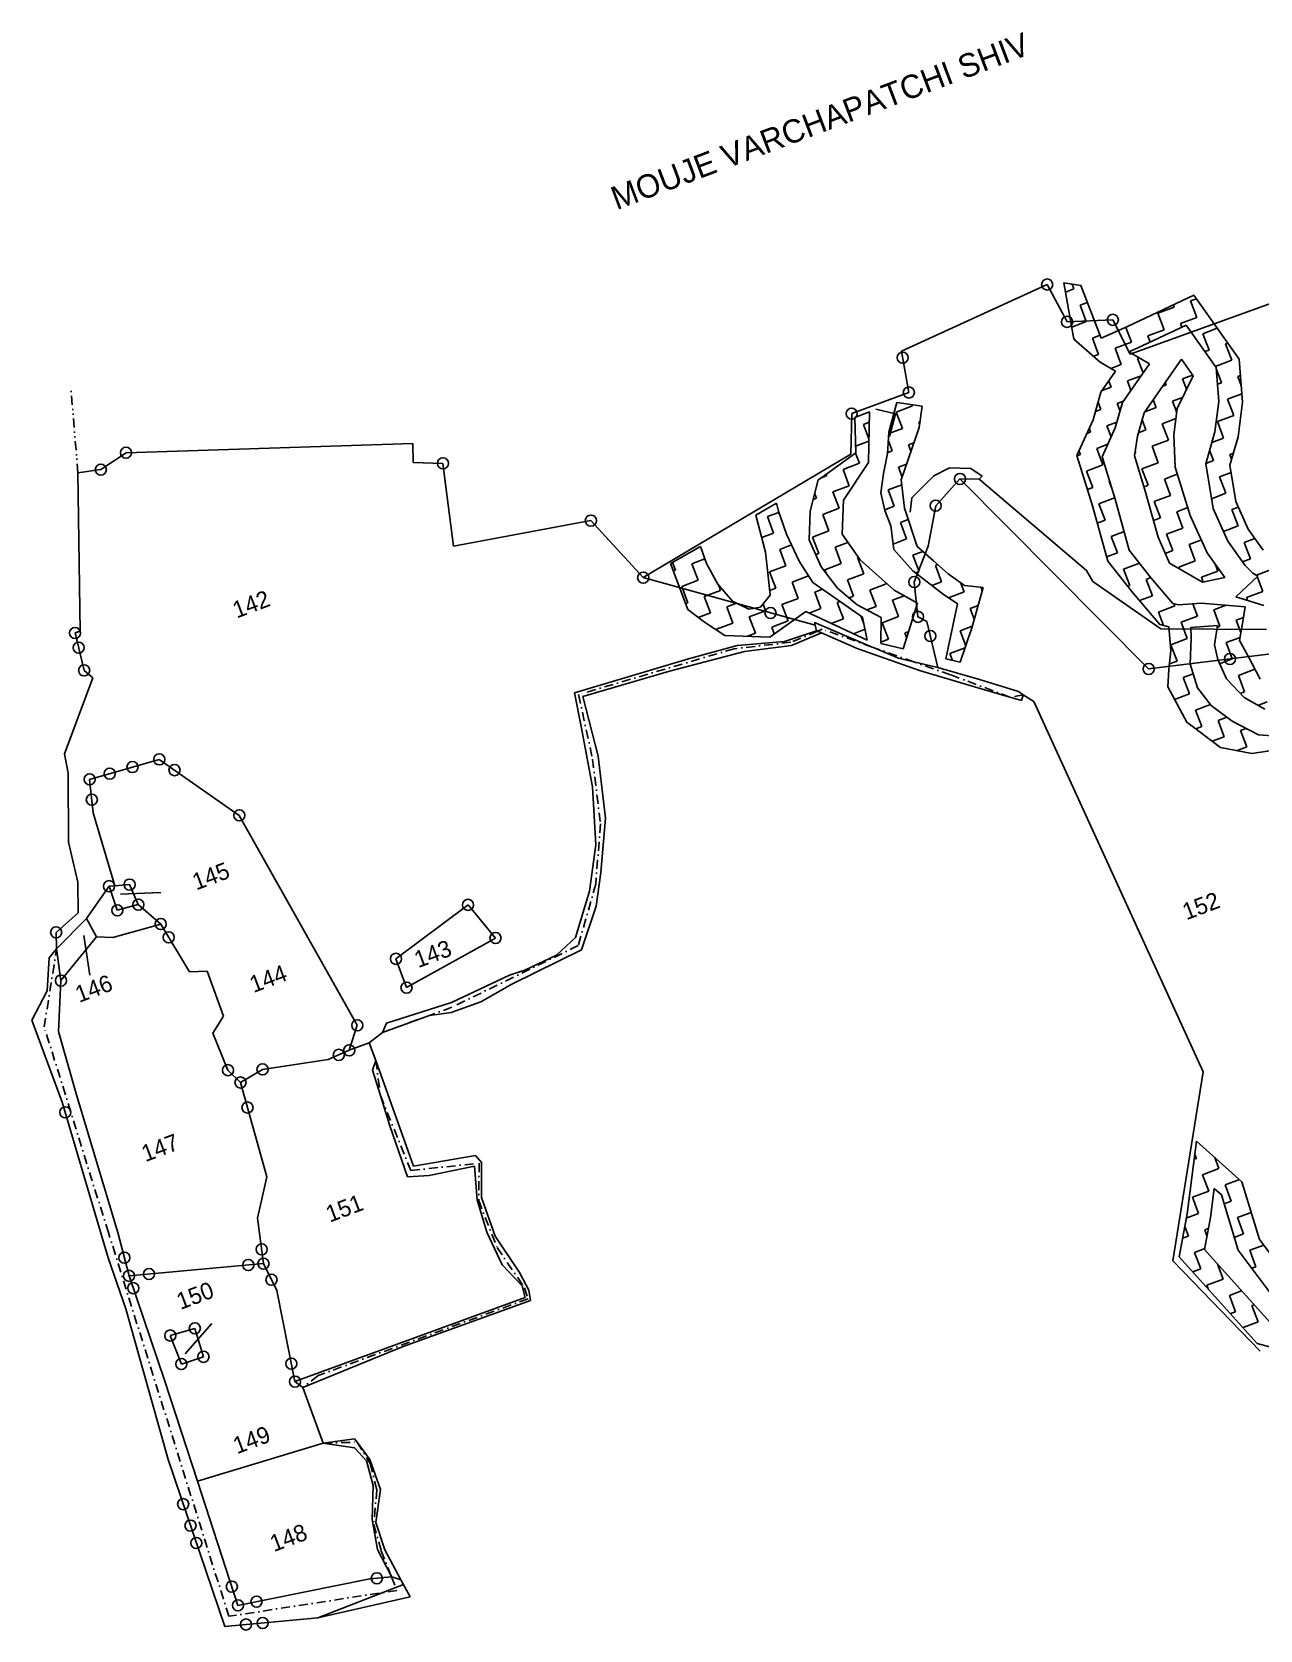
# Model space of a CAD drawing. Header units: metres. Extents: x 307096 to 311250, y 1932270 to 1936190.
# Drawn here: x 307304 to 307991, y 1935226 to 1936121 of the extents above; entities that cross this region are included whole.
import ezdxf

# ---------------------------------------------------------------- set-up
doc = ezdxf.new("R2010")
doc.units = ezdxf.units.M
doc.linetypes.add('DASHDOT', pattern=[1, 0.5, -0.25, 0, -0.25])
doc.linetypes.add('DIVIDE', pattern=[1.25, 0.5, -0.25, 0, -0.25, 0, -0.25])
for name, color, linetype in [('LINE_WATER', 4, 'Continuous'), ('OFF', 1, 'Continuous'), ('POLY_HATCH', 12, 'Continuous'), ('POLY_PARCEL', 6, 'Continuous'), ('POLY_WATER', 4, 'Continuous'), ('SYM_LOGO', 1, 'Continuous'), ('TEXT_MAPOUT', 7, 'Continuous'), ('TEXT_PARCEL', 7, 'Continuous'), ('V_BOUND_LINE', 7, 'Continuous'), ('V_BOUND_STREAM_LINE', 7, 'DASHDOT'), ('V_DIVIDE_LINE', 7, 'DIVIDE')]:
    doc.layers.add(name, color=color, linetype=linetype)
doc.styles.add('TEXT_MAP', font='')
doc.styles.get('TEXT_MAP').set_extended_font_data('Kruti Dev 050')
doc.dimstyles.get("Standard").update_dxf_attribs({"dimtxt": 0.18, "dimasz": 0.18, "dimexe": 0.18, "dimexo": 0.0625, "dimgap": 0.09, "dimtad": 0, "dimtih": 1, "dimtoh": 1, "dimdec": 4, "dimzin": 0, "dimdsep": 46, "dimtxsty": 'Standard', "dimcen": 0.09, "dimadec": 0, "dimazin": 0, "dimtfac": 1, "dimtdec": 4, "dimtofl": 0, "dimtmove": 0, "dimatfit": 3, "dimfxl": 1, "dimtolj": 1, "dimtzin": 0, "dimarcsym": 0})

msp = doc.modelspace()

# ---------------------------------------------------------------- linework, layer by layer
for centre in [(307872, 1935979.4), (307908.72, 1935959.64), (307883.15, 1935958.51), (307791.07, 1935938.44), (307794.55, 1935918.98), (307762.55, 1935907.12), (307356.29, 1935885.25), (307533.69, 1935879.28), (307342.17, 1935875.78), (307823.17, 1935870.58), (307809.58, 1935855.6), (307616.53, 1935847.25), (307645.83, 1935815.31), (307797.56, 1935812.86), (307717.11, 1935795.53), (307799.63, 1935793.37), (307327.73, 1935784.35), (307806.57, 1935782.6), (307329.73, 1935776.11), (307332.82, 1935763.36), (307928.8, 1935764.21), (307974.29, 1935769.78), (307359.88, 1935709.24), (307374.87, 1935713.53), (307335.91, 1935702.38), (307347.16, 1935705.6), (307383.43, 1935707.55), (307337.13, 1935691), (307419.68, 1935682.23), (307346.8, 1935642.56), (307358.27, 1935643.46), (307351.38, 1935629.07), (307363.14, 1935632.23), (307547.76, 1935632.11), (307375.73, 1935621.38), (307317.16, 1935616.7), (307380.21, 1935613.92), (307563.14, 1935613.55), (307507.36, 1935601.9), (307319.82, 1935589.72), (307513.32, 1935585.76), (307485.72, 1935564.69), (307475.4, 1935548.12), (307481.23, 1935550.69), (307413.33, 1935539.54), (307432.71, 1935540), (307420.36, 1935532.68), (307322.25, 1935515.96), (307424.28, 1935518.65), (307355.37, 1935434.58), (307432.18, 1935439.2), (307357.96, 1935424.43), (307369.15, 1935425.44), (307424.69, 1935430.47), (307433.24, 1935431.24), (307360.32, 1935417.52), (307437.71, 1935422.22), (307381.02, 1935391.01), (307394.82, 1935395.01), (307399.62, 1935379.1), (307387.25, 1935375.04), (307448.84, 1935375.28), (307450.85, 1935365.22), (307388.26, 1935296.59), (307392.35, 1935284.59), (307395.66, 1935274.87), (307496.7, 1935255.11), (307415.51, 1935250.45), (307418.94, 1935239.91), (307429.34, 1935242), (307423.41, 1935229.23), (307432.79, 1935230.07)]:
    msp.add_circle(centre, 3.11)
at = {"layer": 'LINE_WATER'}
for p, q in [((307808.51, 1935872.34), (307817.32, 1935876.84)), ((307817.32, 1935876.84), (307829.29, 1935876.34)), ((307829.29, 1935876.34), (307835.57, 1935872.05)), ((307796.17, 1935860.01), (307808.51, 1935872.34)), ((307835.57, 1935872.05), (307833.98, 1935870.51)), ((307795.34, 1935852.04), (307796.17, 1935860.01)), ((307463.75, 1935232.86), (307511.66, 1935251.53))]:
    msp.add_line(p, q, dxfattribs=at)
at = {"layer": 'OFF'}
msp.add_line((307466.6, 1935330.8), (307396.29, 1935309.51), dxfattribs=at)
at = {"layer": 'POLY_HATCH'}
for p, q in [((307886.94, 1935948.84), (307881.26, 1935980.37)), ((307881.26, 1935980.37), (307890.81, 1935978.94)), ((307890.81, 1935978.94), (307902.3, 1935949.43)), ((307916.99, 1935955.85), (307954.1, 1935973.39)), ((307954.1, 1935973.39), (307979.39, 1935937.67)), ((307902.3, 1935949.43), (307916.99, 1935955.85)), ((307922.46, 1935943.84), (307949.73, 1935956.73)), ((307949.73, 1935956.73), (307966.53, 1935932.99)), ((307901.67, 1935935.9), (307886.94, 1935948.84)), ((307910.26, 1935930.88), (307901.67, 1935935.9)), ((307917.76, 1935941.78), (307922.46, 1935943.84)), ((307929.25, 1935935.06), (307917.76, 1935941.78)), ((307947.1, 1935937.6), (307926.26, 1935907.66)), ((307953.68, 1935928.31), (307947.1, 1935937.6)), ((307979.39, 1935937.67), (307981.37, 1935913.62)), ((307902.09, 1935919.13), (307910.26, 1935930.88)), ((307914.17, 1935913.4), (307929.25, 1935935.06)), ((307944.78, 1935909.97), (307953.68, 1935928.31)), ((307966.53, 1935932.99), (307968.1, 1935913.92)), ((307897.67, 1935903.69), (307902.09, 1935919.13)), ((307787.85, 1935913.3), (307783.32, 1935896.7)), ((307801.92, 1935911.37), (307787.85, 1935913.3)), ((307800.24, 1935899.35), (307801.92, 1935911.37)), ((307910.09, 1935899.13), (307914.17, 1935913.4)), ((307942.88, 1935895.32), (307944.78, 1935909.97)), ((307968.1, 1935913.92), (307965.9, 1935896.88)), ((307981.37, 1935913.62), (307978.86, 1935894.17)), ((307772.48, 1935908.11), (307764.3, 1935904.89)), ((307764.3, 1935904.89), (307764.86, 1935885.09)), ((307771.95, 1935879.81), (307772.48, 1935908.11)), ((307888.65, 1935883.76), (307897.67, 1935903.69)), ((307926.26, 1935907.66), (307922.52, 1935894.57)), ((307783.32, 1935896.7), (307782.67, 1935884.79)), ((307790.23, 1935870.03), (307800.24, 1935899.35)), ((307902.73, 1935882.86), (307910.09, 1935899.13)), ((307922.52, 1935894.57), (307920.9, 1935883.51)), ((307943.59, 1935877.11), (307942.88, 1935895.32)), ((307965.9, 1935896.88), (307960.72, 1935879.07)), ((307978.86, 1935894.17), (307974.23, 1935878.26)), ((307764.86, 1935885.09), (307745.86, 1935871.37)), ((307782.67, 1935884.79), (307780.34, 1935873.65)), ((307897.32, 1935855.54), (307888.65, 1935883.76)), ((307909.99, 1935859.24), (307902.73, 1935882.86)), ((307920.9, 1935883.51), (307926.75, 1935864.47)), ((307757.98, 1935858.69), (307771.95, 1935879.81)), ((307780.34, 1935873.65), (307778.83, 1935862.82)), ((307952.11, 1935850.15), (307943.59, 1935877.11)), ((307960.72, 1935879.07), (307964.85, 1935854.01)), ((307974.23, 1935878.26), (307977.58, 1935857.87)), ((307743.7, 1935870.14), (307739.29, 1935852.57)), ((307745.86, 1935871.37), (307743.7, 1935870.14)), ((307792.07, 1935854.16), (307790.23, 1935870.03)), ((307926.75, 1935864.47), (307934.12, 1935837.88)), ((307720.52, 1935856.98), (307708.86, 1935850.36)), ((307721.6, 1935852.43), (307720.52, 1935856.98)), ((307757.2, 1935839.73), (307757.98, 1935858.69)), ((307778.83, 1935862.82), (307781.14, 1935852.96)), ((307905.87, 1935824.53), (307897.32, 1935855.54)), ((307917.88, 1935830.64), (307909.99, 1935859.24)), ((307977.58, 1935857.87), (307984.6, 1935842.41)), ((307708.86, 1935850.36), (307714.33, 1935829.63)), ((307725.97, 1935839.61), (307721.6, 1935852.43)), ((307739.29, 1935852.57), (307738.8, 1935836.52)), ((307781.14, 1935852.96), (307784.38, 1935844.39)), ((307799.14, 1935832.67), (307792.07, 1935854.16)), ((307961.61, 1935829.19), (307952.11, 1935850.15)), ((307964.85, 1935854.01), (307973.1, 1935835.8)), ((307733.05, 1935824.56), (307725.97, 1935839.61)), ((307767.29, 1935825.35), (307757.2, 1935839.73)), ((307784.38, 1935844.39), (307786.14, 1935831.06)), ((307934.12, 1935837.88), (307940.49, 1935823.42)), ((307984.6, 1935842.41), (307992.98, 1935830.62)), ((307677.9, 1935832.74), (307661.12, 1935823.18)), ((307681.28, 1935823.22), (307677.9, 1935832.74)), ((307714.33, 1935829.63), (307715.69, 1935816.14)), ((307738.8, 1935836.52), (307745.47, 1935821.31)), ((307786.14, 1935831.06), (307796.69, 1935819.17)), ((307808.35, 1935824.76), (307799.14, 1935832.67)), ((307930.29, 1935815.05), (307917.88, 1935830.64)), ((307971.48, 1935815.32), (307961.61, 1935829.19)), ((307973.1, 1935835.8), (307982.86, 1935822.08)), ((307661.12, 1935823.18), (307670.8, 1935797.5)), ((307687.53, 1935811.59), (307681.28, 1935823.22)), ((307740.84, 1935812.57), (307733.05, 1935824.56)), ((307745.47, 1935821.31), (307754.64, 1935809.38)), ((307786.33, 1935808.27), (307767.29, 1935825.35)), ((307816.6, 1935817.52), (307808.35, 1935824.76)), ((307920.09, 1935806.67), (307905.87, 1935824.53)), ((307940.49, 1935823.42), (307958.96, 1935812.72)), ((307982.86, 1935822.08), (307987.14, 1935817.79)), ((307695.78, 1935802.1), (307687.53, 1935811.59)), ((307715.69, 1935816.14), (307716.93, 1935805.42)), ((307768.67, 1935793.21), (307740.84, 1935812.57)), ((307796.69, 1935819.17), (307813.78, 1935806.03)), ((307825.65, 1935810.92), (307816.6, 1935817.52)), ((307836.13, 1935809.7), (307825.65, 1935810.92)), ((307942.29, 1935800.89), (307930.29, 1935815.05)), ((307958.96, 1935812.72), (307971.48, 1935815.32)), ((307989.86, 1935816.14), (307977.55, 1935804.52)), ((307987.14, 1935817.79), (307989.86, 1935816.14)), ((307704.93, 1935797.63), (307695.78, 1935802.1)), ((307716.93, 1935805.42), (307711.52, 1935798.71)), ((307754.64, 1935809.38), (307765.65, 1935800)), ((307799.33, 1935801.04), (307786.33, 1935808.27)), ((307813.78, 1935806.03), (307821.87, 1935800.68)), ((307829.93, 1935787.69), (307836.13, 1935809.7)), ((307935, 1935789.07), (307920.09, 1935806.67)), ((307977.55, 1935804.52), (307993.35, 1935799.75)), ((307670.8, 1935797.5), (307680.08, 1935790.3)), ((307711.52, 1935798.71), (307704.93, 1935797.63)), ((307716.7, 1935782.03), (307736.86, 1935796.34)), ((307736.86, 1935796.34), (307771.23, 1935780.31)), ((307765.65, 1935800), (307779.05, 1935792.93)), ((307771.23, 1935780.31), (307768.67, 1935793.21)), ((307779.05, 1935792.93), (307778.82, 1935778.5)), ((307791.3, 1935775.52), (307799.33, 1935801.04)), ((307821.87, 1935800.68), (307815.22, 1935769.82)), ((307945.61, 1935800.08), (307942.29, 1935800.89)), ((307958.29, 1935801.06), (307945.61, 1935800.08)), ((307982.9, 1935798.9), (307958.29, 1935801.06)), ((307981.28, 1935789.6), (307982.9, 1935798.9)), ((307680.08, 1935790.3), (307691.51, 1935782.88)), ((307823.23, 1935767.91), (307829.93, 1935787.69)), ((307940.12, 1935787.83), (307935, 1935789.07)), ((307941.26, 1935774.51), (307940.12, 1935787.83)), ((307952.36, 1935787.37), (307967.25, 1935788.52)), ((307952.6, 1935781.58), (307952.36, 1935787.37)), ((307967.25, 1935788.52), (307965.74, 1935777.68)), ((307979.73, 1935780.18), (307981.28, 1935789.6)), ((307691.51, 1935782.88), (307716.7, 1935782.03)), ((307778.82, 1935778.5), (307791.3, 1935775.52)), ((307952.06, 1935766.92), (307952.6, 1935781.58)), ((307965.74, 1935777.68), (307967.44, 1935769.46)), ((307984.5, 1935771.25), (307979.73, 1935780.18)), ((307815.22, 1935769.82), (307823.23, 1935767.91)), ((307940.16, 1935763.83), (307941.26, 1935774.51)), ((307956.17, 1935753.54), (307952.06, 1935766.92)), ((307967.44, 1935769.46), (307972.42, 1935758.74)), ((307991.22, 1935758.39), (307984.5, 1935771.25)), ((307939.61, 1935754.13), (307940.16, 1935763.83)), ((307972.42, 1935758.74), (307982.18, 1935748.24)), ((307950.19, 1935734.43), (307939.61, 1935754.13)), ((307963.87, 1935743.81), (307956.17, 1935753.54)), ((307982.18, 1935748.24), (307993.81, 1935741.62)), ((307975.6, 1935734.9), (307963.87, 1935743.81)), ((307969, 1935720.13), (307950.19, 1935734.43)), ((307990.36, 1935727.25), (307975.6, 1935734.9)), ((308014.6, 1935725.51), (307990.36, 1935727.25)), ((307986.55, 1935716.76), (307969, 1935720.13)), ((308000.34, 1935718.82), (307986.55, 1935716.76)), ((307955.67, 1935499.74), (307950.3, 1935459.14)), ((307981.04, 1935477.13), (307955.67, 1935499.74)), ((307965.48, 1935473.32), (307963.34, 1935457.09)), ((307969.5, 1935469.74), (307965.48, 1935473.32)), ((307990.88, 1935444.83), (307981.04, 1935477.13)), ((307978.94, 1935438.75), (307969.5, 1935469.74)), ((307950.3, 1935459.14), (307945.92, 1935435.12)), ((307963.34, 1935457.09), (307960.07, 1935439.13)), ((308007.52, 1935422.77), (307990.88, 1935444.83)), ((307945.92, 1935435.12), (307989.6, 1935386.6)), ((307960.07, 1935439.13), (307996.83, 1935398.29)), ((307998, 1935413.47), (307978.94, 1935438.75)), ((307989.6, 1935386.6), (308025.09, 1935376.76))]:
    msp.add_line(p, q, dxfattribs=at)
at = {"layer": 'POLY_HATCH', "color": 12, "lineweight": 0}
for p, q in [((307890.81, 1935978.94), (307881.26, 1935980.37)), ((307881.26, 1935980.37), (307886.94, 1935948.84)), ((307902.3, 1935949.43), (307890.81, 1935978.94)), ((307954.1, 1935973.39), (307916.99, 1935955.85)), ((307979.39, 1935937.67), (307954.1, 1935973.39)), ((307916.99, 1935955.85), (307902.3, 1935949.43)), ((307886.94, 1935948.84), (307901.67, 1935935.9)), ((307901.67, 1935935.9), (307910.26, 1935930.88)), ((307981.37, 1935913.62), (307979.39, 1935937.67)), ((307910.26, 1935930.88), (307902.09, 1935919.13)), ((307902.09, 1935919.13), (307897.67, 1935903.69)), ((307978.86, 1935894.17), (307981.37, 1935913.62)), ((307897.67, 1935903.69), (307888.65, 1935883.76)), ((307974.23, 1935878.26), (307978.86, 1935894.17)), ((307888.65, 1935883.76), (307897.32, 1935855.54)), ((307977.58, 1935857.87), (307974.23, 1935878.26)), ((307897.32, 1935855.54), (307905.87, 1935824.53)), ((307984.6, 1935842.41), (307977.58, 1935857.87)), ((307992.98, 1935830.62), (307984.6, 1935842.41)), ((307905.87, 1935824.53), (307920.09, 1935806.67)), ((307920.09, 1935806.67), (307935, 1935789.07)), ((307935, 1935789.07), (307940.12, 1935787.83)), ((307940.12, 1935787.83), (307941.26, 1935774.51)), ((307941.26, 1935774.51), (307940.16, 1935763.83)), ((307940.16, 1935763.83), (307939.61, 1935754.13)), ((307939.61, 1935754.13), (307950.19, 1935734.43)), ((307950.19, 1935734.43), (307969, 1935720.13)), ((307969, 1935720.13), (307986.55, 1935716.76)), ((307986.55, 1935716.76), (308000.34, 1935718.82))]:
    msp.add_line(p, q, dxfattribs=at)
at = {"layer": 'POLY_HATCH', "linetype": 'Continuous'}
for p, q in [((307882.2, 1935975.14), (307886.99, 1935976.94)), ((307886.99, 1935976.94), (307885.97, 1935979.66)), ((307890.45, 1935967.79), (307894.55, 1935969.33)), ((307893.9, 1935958.63), (307890.45, 1935967.79)), ((307933.99, 1935963.29), (307943.15, 1935966.74)), ((307937.44, 1935954.13), (307933.99, 1935963.29)), ((307943.15, 1935966.74), (307942.68, 1935967.99)), ((307952.3, 1935970.2), (307955.5, 1935971.4)), ((307955.76, 1935961.04), (307952.3, 1935970.2)), ((307885.73, 1935955.55), (307893.9, 1935958.63)), ((307919.13, 1935947.22), (307916.03, 1935955.43)), ((307928.28, 1935950.68), (307937.44, 1935954.13)), ((307946.6, 1935957.58), (307955.76, 1935961.04)), ((307947.35, 1935955.6), (307946.6, 1935957.58)), ((307959.21, 1935951.88), (307967.2, 1935954.89)), ((307887.22, 1935948.6), (307886.77, 1935949.79)), ((307897.36, 1935949.47), (307901.65, 1935951.09)), ((307900.81, 1935940.31), (307897.36, 1935949.47)), ((307909.97, 1935943.77), (307919.13, 1935947.22)), ((307929.59, 1935947.21), (307928.28, 1935950.68)), ((307962.67, 1935942.72), (307959.21, 1935951.88)), ((307971.83, 1935946.18), (307973.04, 1935946.64)), ((307975.28, 1935937.02), (307971.83, 1935946.18)), ((307897.9, 1935939.21), (307900.81, 1935940.31)), ((307913.42, 1935934.61), (307909.97, 1935943.77)), ((307922.58, 1935938.06), (307923.52, 1935938.42)), ((307925.66, 1935929.9), (307922.58, 1935938.06)), ((307960.28, 1935941.82), (307962.67, 1935942.72)), ((307966.12, 1935933.57), (307975.28, 1935937.02)), ((307907.62, 1935932.42), (307913.42, 1935934.61)), ((307916.88, 1935925.45), (307924.59, 1935928.36)), ((307947.81, 1935926.66), (307953.36, 1935928.75)), ((307969.58, 1935924.41), (307966.59, 1935932.33)), ((307978.74, 1935927.86), (307980.15, 1935928.4)), ((307980.61, 1935922.9), (307978.74, 1935927.86)), ((307902.78, 1935920.13), (307907.72, 1935922)), ((307907.72, 1935922), (307906.44, 1935925.39)), ((307918.88, 1935920.15), (307916.88, 1935925.45)), ((307936.52, 1935922.4), (307938.65, 1935923.2)), ((307938.65, 1935923.2), (307938.1, 1935924.66)), ((307950.02, 1935920.78), (307947.81, 1935926.66)), ((307967.31, 1935923.55), (307969.58, 1935924.41)), ((307973.03, 1935915.25), (307980.99, 1935918.25)), ((307787.46, 1935908.02), (307796.62, 1935911.47)), ((307796.62, 1935911.47), (307796.37, 1935912.13)), ((307898.97, 1935908.23), (307902.02, 1935909.38)), ((307902.02, 1935909.38), (307900.47, 1935913.48)), ((307911.17, 1935912.84), (307914.71, 1935914.17)), ((307912.79, 1935908.56), (307911.17, 1935912.84)), ((307926.64, 1935908.21), (307932.94, 1935910.59)), ((307932.94, 1935910.59), (307931.31, 1935914.92)), ((307942.1, 1935914.04), (307947.8, 1935916.19)), ((307944.49, 1935907.72), (307942.1, 1935914.04)), ((307976.49, 1935906.09), (307973.03, 1935915.25)), ((307769.14, 1935901.11), (307772.37, 1935902.32)), ((307772.19, 1935893.01), (307769.14, 1935901.11)), ((307790.91, 1935898.86), (307787.46, 1935908.02)), ((307800.07, 1935902.31), (307800.69, 1935902.55)), ((307800.5, 1935901.18), (307800.07, 1935902.31)), ((307905.47, 1935900.22), (307911, 1935902.31)), ((307907.8, 1935894.06), (307905.47, 1935900.22)), ((307927.24, 1935897.98), (307925.11, 1935903.63)), ((307936.4, 1935901.43), (307944.05, 1935904.31)), ((307939.85, 1935892.27), (307936.4, 1935901.43)), ((307967.33, 1935902.64), (307976.49, 1935906.09)), ((307970.78, 1935893.48), (307967.33, 1935902.64)), ((307764.75, 1935888.99), (307772.17, 1935891.79)), ((307785.21, 1935886.25), (307783.06, 1935891.94)), ((307783.28, 1935895.98), (307790.91, 1935898.86)), ((307894.17, 1935895.96), (307896.31, 1935896.77)), ((307896.31, 1935896.77), (307895.51, 1935898.91)), ((307923.03, 1935896.39), (307927.24, 1935897.98)), ((307930.7, 1935888.82), (307939.85, 1935892.27)), ((307964.19, 1935890.99), (307970.78, 1935893.48)), ((307766.89, 1935879.34), (307764.75, 1935885.01)), ((307782.7, 1935885.3), (307785.21, 1935886.25)), ((307794.37, 1935889.7), (307797.33, 1935890.82)), ((307795.72, 1935886.11), (307794.37, 1935889.7)), ((307888.74, 1935883.45), (307890.61, 1935884.16)), ((307890.61, 1935884.16), (307889.8, 1935886.3)), ((307899.77, 1935887.61), (307905.93, 1935889.94)), ((307903.22, 1935878.45), (307899.77, 1935887.61)), ((307921.15, 1935885.21), (307921.54, 1935885.36)), ((307921.54, 1935885.36), (307921.27, 1935886.07)), ((307934.15, 1935879.66), (307930.7, 1935888.82)), ((307943.31, 1935883.11), (307943.36, 1935883.13)), ((307943.36, 1935882.97), (307943.31, 1935883.11)), ((307965.08, 1935880.86), (307962.91, 1935886.6)), ((307974.24, 1935884.32), (307976.21, 1935885.06)), ((307975.23, 1935881.69), (307974.24, 1935884.32)), ((307748.58, 1935872.43), (307748.31, 1935873.13)), ((307757.73, 1935875.88), (307766.89, 1935879.34)), ((307761.19, 1935866.72), (307757.73, 1935875.88)), ((307788.66, 1935877.09), (307793.23, 1935878.81)), ((307790.75, 1935871.55), (307788.66, 1935877.09)), ((307894.06, 1935875), (307903.22, 1935878.45)), ((307897.52, 1935865.84), (307894.06, 1935875)), ((307924.99, 1935876.2), (307934.15, 1935879.66)), ((307928.45, 1935867.05), (307924.99, 1935876.2)), ((307937.6, 1935870.5), (307944.82, 1935873.22)), ((307960.77, 1935879.24), (307965.08, 1935880.86)), ((307968.53, 1935871.71), (307974.91, 1935874.11)), ((307745.97, 1935871.44), (307748.58, 1935872.43)), ((307752.03, 1935863.27), (307761.19, 1935866.72)), ((307782.96, 1935864.47), (307790.54, 1935867.34)), ((307786.41, 1935855.32), (307782.96, 1935864.47)), ((307894.51, 1935864.71), (307897.52, 1935865.84)), ((307906.68, 1935869.3), (307906.88, 1935869.37)), ((307907.89, 1935866.07), (307906.68, 1935869.3)), ((307926.22, 1935866.21), (307928.45, 1935867.05)), ((307941.06, 1935861.34), (307937.6, 1935870.5)), ((307971.99, 1935862.55), (307968.53, 1935871.71)), ((307740.92, 1935859.08), (307742.87, 1935859.81)), ((307742.87, 1935859.81), (307741.81, 1935862.62)), ((307755.48, 1935854.11), (307752.03, 1935863.27)), ((307781.06, 1935853.3), (307786.41, 1935855.32)), ((307900.97, 1935856.68), (307909.76, 1935860)), ((307904.43, 1935847.52), (307900.97, 1935856.68)), ((307931.9, 1935857.89), (307941.06, 1935861.34)), ((307935.36, 1935848.73), (307931.9, 1935857.89)), ((307963.94, 1935859.51), (307971.99, 1935862.55)), ((307715.4, 1935849.45), (307721.79, 1935851.86)), ((307718.85, 1935840.29), (307715.4, 1935849.45)), ((307746.33, 1935850.66), (307755.48, 1935854.11)), ((307749.78, 1935841.5), (307746.33, 1935850.66)), ((307789.87, 1935846.16), (307794.17, 1935847.78)), ((307899.99, 1935845.85), (307904.43, 1935847.52)), ((307931.51, 1935847.28), (307935.36, 1935848.73)), ((307944.51, 1935852.18), (307950.72, 1935854.53)), ((307947.97, 1935843.03), (307944.51, 1935852.18)), ((307975.44, 1935853.39), (307979.01, 1935854.73)), ((307978.9, 1935844.23), (307975.44, 1935853.39)), ((307712.18, 1935837.78), (307718.85, 1935840.29)), ((307740.62, 1935838.04), (307749.78, 1935841.5)), ((307744.08, 1935828.89), (307740.62, 1935838.04)), ((307793.32, 1935837), (307789.87, 1935846.16)), ((307907.88, 1935838.37), (307915, 1935841.05)), ((307911.34, 1935829.21), (307907.88, 1935838.37)), ((307938.81, 1935839.57), (307947.97, 1935843.03)), ((307942.26, 1935830.41), (307938.81, 1935839.57)), ((307970.69, 1935841.13), (307978.9, 1935844.23)), ((307982.35, 1935835.07), (307988.24, 1935837.29)), ((307722.31, 1935831.13), (307728.8, 1935833.59)), ((307725.76, 1935821.98), (307722.31, 1935831.13)), ((307742.43, 1935828.26), (307744.08, 1935828.89)), ((307753.24, 1935832.34), (307760.47, 1935835.07)), ((307756.69, 1935823.18), (307753.24, 1935832.34)), ((307785.73, 1935834.14), (307793.32, 1935837)), ((307796.78, 1935827.84), (307802.33, 1935829.94)), ((307905.22, 1935826.9), (307911.34, 1935829.21)), ((307938.1, 1935828.84), (307942.26, 1935830.41)), ((307951.42, 1935833.87), (307958.31, 1935836.47)), ((307954.88, 1935824.71), (307951.42, 1935833.87)), ((307985.81, 1935825.92), (307982.35, 1935835.07)), ((307663.9, 1935819.57), (307662.29, 1935823.85)), ((307662.66, 1935819.1), (307663.9, 1935819.57)), ((307673.06, 1935823.02), (307680.37, 1935825.78)), ((307676.52, 1935813.86), (307673.06, 1935823.02)), ((307716.6, 1935818.52), (307725.76, 1935821.98)), ((307747.53, 1935819.73), (307756.69, 1935823.18)), ((307748.34, 1935817.58), (307747.53, 1935819.73)), ((307765.85, 1935826.64), (307766.27, 1935826.8)), ((307769.3, 1935817.48), (307765.85, 1935826.64)), ((307800.23, 1935818.68), (307796.78, 1935827.84)), ((307809.39, 1935822.14), (307810.75, 1935822.65)), ((307812.84, 1935812.98), (307809.39, 1935822.14)), ((307914.79, 1935820.05), (307923.64, 1935823.39)), ((307918.24, 1935810.89), (307914.79, 1935820.05)), ((307945.72, 1935821.26), (307954.88, 1935824.71)), ((307946.14, 1935820.15), (307945.72, 1935821.26)), ((307967.49, 1935819.01), (307965.95, 1935823.1)), ((307981.34, 1935824.23), (307985.81, 1935825.92)), ((307989.26, 1935816.76), (307998.42, 1935820.21)), ((307667.36, 1935810.41), (307676.52, 1935813.86)), ((307689.13, 1935808.16), (307688.07, 1935810.97)), ((307720.06, 1935809.36), (307716.6, 1935818.52)), ((307729.22, 1935812.82), (307738.37, 1935816.27)), ((307732.67, 1935803.66), (307729.22, 1935812.82)), ((307738.37, 1935816.27), (307738.29, 1935816.48)), ((307760.14, 1935814.02), (307769.3, 1935817.48)), ((307763.6, 1935804.87), (307760.14, 1935814.02)), ((307772.76, 1935808.32), (307781.92, 1935811.77)), ((307781.92, 1935811.77), (307781.65, 1935812.47)), ((307798.28, 1935817.95), (307800.23, 1935818.68)), ((307807.41, 1935810.93), (307812.84, 1935812.98)), ((307825.46, 1935807.28), (307823.49, 1935812.5)), ((307917.08, 1935810.45), (307918.24, 1935810.89)), ((307927.4, 1935814.35), (307930.05, 1935815.35)), ((307930.86, 1935805.19), (307927.4, 1935814.35)), ((307958.33, 1935815.55), (307967.49, 1935819.01)), ((307959.37, 1935812.81), (307958.33, 1935815.55)), ((307989.39, 1935816.42), (307989.26, 1935816.76)), ((307992.72, 1935807.6), (307989.59, 1935815.88)), ((307670.81, 1935801.25), (307667.36, 1935810.41)), ((307679.97, 1935804.7), (307689.13, 1935808.16)), ((307683.42, 1935795.55), (307679.97, 1935804.7)), ((307716.62, 1935808.07), (307720.06, 1935809.36)), ((307723.51, 1935800.21), (307732.67, 1935803.66)), ((307741.83, 1935807.11), (307746.27, 1935808.79)), ((307745.28, 1935797.96), (307741.83, 1935807.11)), ((307754.44, 1935801.41), (307756.03, 1935802.01)), ((307761.06, 1935803.91), (307763.6, 1935804.87)), ((307776.21, 1935799.16), (307772.76, 1935808.32)), ((307785.37, 1935802.62), (307792, 1935805.12)), ((307788.82, 1935793.46), (307785.37, 1935802.62)), ((307816.82, 1935804.02), (307825.46, 1935807.28)), ((307835.65, 1935807.99), (307834.95, 1935809.84)), ((307923.65, 1935802.47), (307930.86, 1935805.19)), ((307983.56, 1935804.14), (307992.72, 1935807.6)), ((307984.17, 1935802.53), (307983.56, 1935804.14)), ((307669.57, 1935800.78), (307670.81, 1935801.25)), ((307676.63, 1935792.98), (307683.42, 1935795.55)), ((307692.58, 1935799), (307697.97, 1935801.03)), ((307696.04, 1935789.84), (307692.58, 1935799)), ((307705.2, 1935793.3), (307714.35, 1935796.75)), ((307708.65, 1935784.14), (307705.2, 1935793.3)), ((307714.35, 1935796.75), (307712.95, 1935800.48)), ((307726.97, 1935791.05), (307723.51, 1935800.21)), ((307738.71, 1935795.48), (307745.28, 1935797.96)), ((307757.9, 1935792.25), (307754.44, 1935801.41)), ((307769.43, 1935789.42), (307767.75, 1935793.86)), ((307770.98, 1935797.19), (307776.21, 1935799.16)), ((307779.67, 1935790), (307788.82, 1935793.46)), ((307797.98, 1935796.91), (307798.03, 1935796.93)), ((307798.01, 1935796.85), (307797.98, 1935796.91)), ((307828.91, 1935798.12), (307833.34, 1935799.79)), ((307831.17, 1935792.12), (307828.91, 1935798.12)), ((307934.31, 1935796.03), (307943.47, 1935799.48)), ((307937.13, 1935788.56), (307934.31, 1935796.03)), ((307943.47, 1935799.48), (307943.01, 1935800.71)), ((307946.92, 1935790.33), (307956.08, 1935793.78)), ((307956.08, 1935793.78), (307953.48, 1935800.69)), ((307965.24, 1935797.24), (307972.16, 1935799.84)), ((307968.7, 1935788.08), (307965.24, 1935797.24)), ((307977.85, 1935791.53), (307981.88, 1935793.05)), ((307686.88, 1935786.39), (307696.04, 1935789.84)), ((307687.13, 1935785.73), (307686.88, 1935786.39)), ((307704.18, 1935782.45), (307708.65, 1935784.14)), ((307717.81, 1935787.59), (307726.97, 1935791.05)), ((307719.23, 1935783.82), (307717.81, 1935787.59)), ((307751.11, 1935789.69), (307757.9, 1935792.25)), ((307763.51, 1935783.91), (307770.03, 1935786.37)), ((307783.12, 1935780.85), (307779.67, 1935790)), ((307792.28, 1935784.3), (307794.3, 1935785.06)), ((307793.25, 1935781.72), (307792.28, 1935784.3)), ((307823.21, 1935785.5), (307830.04, 1935788.08)), ((307826.36, 1935777.15), (307823.21, 1935785.5)), ((307950.38, 1935781.17), (307946.92, 1935790.33)), ((307967.11, 1935787.48), (307968.7, 1935788.08)), ((307980.46, 1935784.62), (307977.85, 1935791.53)), ((307778.83, 1935779.23), (307783.12, 1935780.85)), ((307817.5, 1935772.89), (307826, 1935776.1)), ((307941.22, 1935777.71), (307950.38, 1935781.17)), ((307944.67, 1935768.56), (307941.22, 1935777.71)), ((307972.15, 1935778.92), (307980.01, 1935781.88)), ((307975.6, 1935769.76), (307972.15, 1935778.92)), ((307819, 1935768.92), (307817.5, 1935772.89)), ((307940.48, 1935766.97), (307944.67, 1935768.56)), ((307968.54, 1935767.09), (307975.6, 1935769.76)), ((307948.13, 1935759.4), (307953.72, 1935761.51)), ((307951.58, 1935750.24), (307948.13, 1935759.4)), ((307979.06, 1935760.6), (307988.22, 1935764.06)), ((307982.51, 1935751.44), (307979.06, 1935760.6)), ((307988.22, 1935764.06), (307988.1, 1935764.37)), ((307943.36, 1935747.14), (307951.58, 1935750.24)), ((307980.06, 1935750.52), (307982.51, 1935751.44)), ((307955.04, 1935741.08), (307963.5, 1935744.27)), ((307958.49, 1935731.92), (307955.04, 1935741.08)), ((307989.98, 1935743.8), (307995.13, 1935745.74)), ((307955.15, 1935730.66), (307958.49, 1935731.92)), ((307967.65, 1935735.38), (307972.54, 1935737.22)), ((307971.11, 1935726.22), (307967.65, 1935735.38)), ((307980.26, 1935729.67), (307983.4, 1935730.86)), ((307964.34, 1935723.67), (307971.11, 1935726.22)), ((307983.72, 1935720.52), (307980.26, 1935729.67)), ((307978.07, 1935718.39), (307983.72, 1935720.52)), ((307954.35, 1935489.75), (307955.52, 1935490.19)), ((307955.52, 1935490.19), (307954.7, 1935492.39)), ((307968.14, 1935484.49), (307965.78, 1935490.73)), ((307958.98, 1935481.04), (307968.14, 1935484.49)), ((307962.43, 1935471.88), (307958.98, 1935481.04)), ((307953.27, 1935468.42), (307962.43, 1935471.88)), ((307971.59, 1935475.33), (307979.65, 1935478.37)), ((307975.04, 1935466.17), (307971.59, 1935475.33)), ((307956.73, 1935459.26), (307953.27, 1935468.42)), ((307971.05, 1935464.66), (307975.04, 1935466.17)), ((307949.85, 1935456.67), (307956.73, 1935459.26)), ((307978.5, 1935457.02), (307986.28, 1935459.95)), ((307981.95, 1935447.86), (307978.5, 1935457.02)), ((307947.8, 1935445.44), (307951.02, 1935446.65)), ((307951.02, 1935446.65), (307949, 1935452.02)), ((307960.18, 1935450.11), (307962.2, 1935450.87)), ((307961.45, 1935446.74), (307960.18, 1935450.11)), ((307976.76, 1935445.9), (307981.95, 1935447.86)), ((307954.48, 1935437.49), (307960.16, 1935439.64)), ((307957.93, 1935428.34), (307954.48, 1935437.49)), ((307985.41, 1935438.7), (307993.27, 1935441.66)), ((307988.86, 1935429.54), (307985.41, 1935438.7)), ((307953.53, 1935426.67), (307957.93, 1935428.34)), ((307970.55, 1935422.63), (307967.39, 1935431)), ((307986.54, 1935428.67), (307988.86, 1935429.54)), ((307961.39, 1935419.18), (307970.55, 1935422.63)), ((307962.19, 1935417.05), (307961.39, 1935419.18)), ((307974, 1935413.47), (307980.84, 1935416.05)), ((307977.46, 1935404.32), (307974, 1935413.47)), ((307986.61, 1935407.77), (307987.87, 1935408.25)), ((307974.62, 1935403.25), (307977.46, 1935404.32)), ((307990.07, 1935398.61), (307986.61, 1935407.77)), ((307981.65, 1935395.44), (307990.07, 1935398.61))]:
    msp.add_line(p, q, dxfattribs=at)
at = {"layer": 'POLY_PARCEL'}
for p, q in [((307809.58, 1935855.6), (307823.17, 1935870.58)), ((307805.32, 1935833.02), (307809.58, 1935855.6)), ((307797.56, 1935812.86), (307805.32, 1935833.02)), ((307645.83, 1935815.31), (307742.02, 1935788.61)), ((307799.63, 1935793.37), (307797.56, 1935812.86)), ((307804.59, 1935790.79), (307799.63, 1935793.37)), ((307810.8, 1935765.05), (307804.59, 1935790.79)), ((307335.91, 1935702.38), (307374.87, 1935713.53)), ((307374.87, 1935713.53), (307419.68, 1935682.23)), ((307337.92, 1935683.6), (307335.91, 1935702.38)), ((307349.98, 1935642.81), (307337.92, 1935683.6)), ((307419.68, 1935682.23), (307485.72, 1935564.69)), ((307346.8, 1935642.56), (307334.2, 1935624.49)), ((307349.98, 1935642.81), (307346.8, 1935642.56)), ((307346.8, 1935642.56), (307351.38, 1935629.07)), ((307358.27, 1935643.46), (307349.98, 1935642.81)), ((307363.14, 1935632.23), (307358.27, 1935643.46)), ((307351.38, 1935629.07), (307363.14, 1935632.23)), ((307375.73, 1935621.38), (307363.14, 1935632.23)), ((307507.36, 1935601.9), (307547.76, 1935632.11)), ((307547.76, 1935632.11), (307563.14, 1935613.55)), ((307334.2, 1935624.49), (307317.39, 1935607.4)), ((307339.7, 1935614.26), (307334.2, 1935624.49)), ((307319.82, 1935589.72), (307339.7, 1935614.26)), ((307339.7, 1935614.26), (307348.89, 1935613.79)), ((307348.89, 1935613.79), (307375.73, 1935621.38)), ((307391.81, 1935594.59), (307375.73, 1935621.38)), ((307563.14, 1935613.55), (307513.32, 1935585.76)), ((307513.32, 1935585.76), (307507.36, 1935601.9)), ((307401.72, 1935594.9), (307391.81, 1935594.59)), ((307410.81, 1935569.79), (307401.72, 1935594.9)), ((307404.86, 1935560.32), (307410.81, 1935569.79)), ((307413.33, 1935539.54), (307404.86, 1935560.32)), ((307485.72, 1935564.69), (307481.23, 1935550.69)), ((307481.23, 1935550.69), (307492.39, 1935554.95)), ((307469.48, 1935545.5), (307432.71, 1935540)), ((307481.23, 1935550.69), (307469.48, 1935545.5)), ((307420.36, 1935532.68), (307413.33, 1935539.54)), ((307432.71, 1935540), (307420.36, 1935532.68)), ((307435.12, 1935479.77), (307420.36, 1935532.68)), ((307429.85, 1935456.72), (307435.12, 1935479.77)), ((307433.24, 1935431.24), (307429.85, 1935456.72)), ((307433.24, 1935431.24), (307357.96, 1935424.43)), ((307440.66, 1935416.28), (307433.24, 1935431.24)), ((307450.85, 1935365.22), (307440.66, 1935416.28)), ((307394.82, 1935395.01), (307381.02, 1935391.01)), ((307381.02, 1935391.01), (307387.25, 1935375.04)), ((307399.62, 1935379.1), (307394.82, 1935395.01)), ((307387.25, 1935375.04), (307399.62, 1935379.1))]:
    msp.add_line(p, q, dxfattribs=at)
at = {"layer": 'POLY_WATER'}
for p, q in [((307928.8, 1935764.21), (307823.17, 1935870.58)), ((307823.17, 1935870.58), (307833.98, 1935870.51)), ((307833.98, 1935870.51), (307893.95, 1935819.33)), ((307893.95, 1935819.33), (307897.61, 1935813.17)), ((307897.61, 1935813.17), (307935.58, 1935786.58)), ((307725, 1935779.53), (307742.76, 1935785.61)), ((307745.58, 1935784.38), (307728.8, 1935777.27)), ((307742.02, 1935788.61), (307741.63, 1935790.23)), ((307741.63, 1935790.23), (307773.98, 1935776.47)), ((307742.76, 1935785.61), (307742.02, 1935788.61)), ((307743.49, 1935785.29), (307742.76, 1935785.61)), ((307745.58, 1935784.38), (307743.49, 1935785.29)), ((307765.58, 1935775.66), (307745.58, 1935784.38)), ((307935.58, 1935786.58), (307994.82, 1935786.21)), ((307671.1, 1935769.77), (307698.42, 1935777.25)), ((307698.42, 1935777.25), (307725, 1935779.53)), ((307728.8, 1935777.27), (307702.48, 1935773.98)), ((307800.59, 1935763.41), (307765.58, 1935775.66)), ((307773.98, 1935776.47), (307775.19, 1935775.96)), ((307775.19, 1935775.96), (307788.82, 1935770.16)), ((308038.92, 1935777.69), (307928.8, 1935764.21)), ((307607.35, 1935750.89), (307671.1, 1935769.77)), ((307702.48, 1935773.98), (307660.5, 1935762.95)), ((307788.82, 1935770.16), (307797.38, 1935768.17)), ((307797.38, 1935768.17), (307810.8, 1935765.05)), ((307660.5, 1935762.95), (307612.09, 1935748.74)), ((307836.27, 1935752.65), (307800.59, 1935763.41)), ((307810.8, 1935765.05), (307834.16, 1935758.25)), ((307834.16, 1935758.25), (307855.99, 1935751.6)), ((307611.14, 1935732.03), (307607.35, 1935750.89)), ((307612.09, 1935748.74), (307620.6, 1935715.43)), ((307851.17, 1935748.41), (307836.27, 1935752.65)), ((307857.64, 1935746.57), (307851.17, 1935748.41)), ((307855.99, 1935751.6), (307858.54, 1935749.74)), ((307858.54, 1935749.74), (307857.64, 1935746.57)), ((307617.4, 1935698.13), (307611.14, 1935732.03)), ((307620.6, 1935715.43), (307624.71, 1935680.72)), ((307619.39, 1935665.8), (307617.4, 1935698.13)), ((307624.71, 1935680.72), (307622.03, 1935650.32)), ((307615.81, 1935639.74), (307619.39, 1935665.8)), ((307622.03, 1935650.32), (307619.48, 1935631.29)), ((307607.99, 1935613.8), (307615.81, 1935639.74)), ((307619.48, 1935631.29), (307611.32, 1935606.94)), ((307597.3, 1935603.99), (307607.99, 1935613.8)), ((307317.39, 1935607.4), (307313.24, 1935602.46)), ((307319.82, 1935589.72), (307317.39, 1935607.4)), ((307611.32, 1935606.94), (307572.21, 1935587.64)), ((307313.24, 1935602.46), (307312.21, 1935583.91)), ((307570.99, 1935592.84), (307579.84, 1935595.8)), ((307579.84, 1935595.8), (307597.3, 1935603.99)), ((307318.4, 1935561.23), (307319.82, 1935589.72)), ((307538.51, 1935577.51), (307570.99, 1935592.84)), ((307572.21, 1935587.64), (307554.89, 1935577.79)), ((307312.21, 1935583.91), (307303.61, 1935567.57)), ((307526.26, 1935570.18), (307499.82, 1935560.7)), ((307502.02, 1935565.96), (307538.51, 1935577.51)), ((307538.29, 1935571.89), (307526.26, 1935570.18)), ((307554.89, 1935577.79), (307538.29, 1935571.89)), ((307303.61, 1935567.57), (307320.56, 1935521.7)), ((307328.59, 1935525.78), (307318.4, 1935561.23)), ((307499.82, 1935560.7), (307502.02, 1935565.96)), ((307494.26, 1935539.49), (307496.13, 1935544.89)), ((307496.13, 1935544.89), (307517.22, 1935485.81)), ((307498.74, 1935525.31), (307494.26, 1935539.49)), ((307351.78, 1935448.64), (307328.59, 1935525.78)), ((307504.06, 1935508.46), (307498.74, 1935525.31)), ((307320.56, 1935521.7), (307346.24, 1935434.52)), ((307513.77, 1935479.81), (307504.06, 1935508.46)), ((307517.22, 1935485.81), (307551.91, 1935491.79)), ((307551.91, 1935491.79), (307555.26, 1935487.95)), ((307526.02, 1935480.53), (307513.77, 1935479.81)), ((307551.37, 1935485.79), (307526.02, 1935480.53)), ((307552.93, 1935467.06), (307551.37, 1935485.79)), ((307555.26, 1935487.95), (307555.37, 1935468.28)), ((307558.32, 1935448.78), (307552.93, 1935467.06)), ((307555.37, 1935468.28), (307562.85, 1935446.59)), ((307357.96, 1935424.43), (307351.78, 1935448.64)), ((307566.91, 1935430.51), (307558.32, 1935448.78)), ((307562.85, 1935446.59), (307576.62, 1935426.27)), ((307346.24, 1935434.52), (307356.09, 1935405.91)), ((307578.04, 1935418.8), (307566.91, 1935430.51)), ((307576.62, 1935426.27), (307581.87, 1935416.34)), ((307378.07, 1935365.48), (307357.96, 1935424.43)), ((307579.77, 1935412.35), (307578.04, 1935418.8)), ((307450.85, 1935365.22), (307579.77, 1935412.35)), ((307582.75, 1935410.57), (307511.52, 1935384.91)), ((307581.87, 1935416.34), (307582.75, 1935410.57)), ((307356.09, 1935405.91), (307379.78, 1935321.52)), ((307511.52, 1935384.91), (307455.19, 1935361.9)), ((307396.29, 1935309.51), (307378.07, 1935365.48)), ((307455.19, 1935361.9), (307450.85, 1935365.22)), ((307484.27, 1935333.1), (307466.6, 1935330.8)), ((307466.6, 1935330.8), (307484.25, 1935328.13)), ((307484.25, 1935328.13), (307490.9, 1935320.85)), ((307485.59, 1935331.3), (307484.27, 1935333.1)), ((307492.76, 1935321.55), (307485.59, 1935331.3)), ((307379.78, 1935321.52), (307411.57, 1935228.16)), ((307490.9, 1935320.85), (307494.58, 1935307.02)), ((307498.72, 1935304.8), (307492.76, 1935321.55)), ((307418.94, 1935239.91), (307396.29, 1935309.51)), ((307494.58, 1935307.02), (307494.06, 1935288.06)), ((307496.15, 1935286.26), (307498.72, 1935304.8)), ((307494.06, 1935288.06), (307497.02, 1935271.13)), ((307501.08, 1935271.01), (307496.15, 1935286.26)), ((307497.02, 1935271.13), (307504.55, 1935256.75)), ((307510.19, 1935254.24), (307501.08, 1935271.01)), ((307504.91, 1935255.85), (307492.69, 1935254.75)), ((307504.55, 1935256.75), (307505.02, 1935255.86)), ((307505.02, 1935255.86), (307504.91, 1935255.85)), ((307505.02, 1935255.86), (307510.19, 1935254.24)), ((307492.69, 1935254.75), (307418.94, 1935239.91)), ((307515.38, 1935244.67), (307510.19, 1935254.24)), ((307463.75, 1935232.86), (307515.38, 1935244.67)), ((307411.57, 1935228.16), (307463.75, 1935232.86))]:
    msp.add_line(p, q, dxfattribs=at)
at = {"layer": 'SYM_LOGO'}
for p, q in [((307776.13, 1935909.54), (307787.09, 1935907.05)), ((307787.09, 1935907.05), (307783.67, 1935894.38))]:
    msp.add_line(p, q, dxfattribs=at)
at = {"layer": 'V_BOUND_LINE'}
for p, q in [((307872, 1935979.4), (307790.42, 1935942.08)), ((307883.15, 1935958.51), (307872, 1935979.4)), ((308023.73, 1935978.37), (307918.39, 1935940.37)), ((307908.72, 1935959.64), (307883.15, 1935958.51)), ((307918.39, 1935940.37), (307908.72, 1935959.64)), ((307790.42, 1935942.08), (307794.55, 1935918.98)), ((307794.55, 1935918.98), (307762.55, 1935907.12)), ((307762.55, 1935907.12), (307762.13, 1935884.49)), ((307356.29, 1935885.25), (307342.17, 1935875.78)), ((307516.84, 1935890.38), (307356.29, 1935885.25)), ((307517.12, 1935879.79), (307516.84, 1935890.38)), ((307762.13, 1935884.49), (307645.83, 1935815.31)), ((307342.17, 1935875.78), (307329.34, 1935874.07)), ((307329.34, 1935874.07), (307330.67, 1935785.25)), ((307533.69, 1935879.28), (307517.12, 1935879.79)), ((307539.63, 1935832.86), (307533.69, 1935879.28)), ((307616.53, 1935847.25), (307539.63, 1935832.86)), ((307645.83, 1935815.31), (307616.53, 1935847.25)), ((307330.67, 1935785.25), (307327.73, 1935784.35)), ((307327.73, 1935784.35), (307332.82, 1935763.36)), ((307337.63, 1935759.28), (307321.82, 1935716.66)), ((307332.82, 1935763.36), (307337.63, 1935759.28)), ((307858.54, 1935749.74), (307864.53, 1935745.98)), ((307864.53, 1935745.98), (307959.39, 1935538.67)), ((307321.82, 1935716.66), (307323.92, 1935705.88)), ((307323.92, 1935705.88), (307324.13, 1935667.12)), ((307324.13, 1935667.12), (307329.26, 1935644.83)), ((307329.26, 1935644.83), (307329.41, 1935627.65)), ((307329.41, 1935627.65), (307317.16, 1935616.7)), ((307317.16, 1935616.7), (307317.39, 1935607.4)), ((307492.39, 1935554.95), (307499.82, 1935560.7)), ((307496.13, 1935544.89), (307492.39, 1935554.95)), ((307959.39, 1935538.67), (307942.31, 1935432.74)), ((307942.31, 1935432.74), (307991.17, 1935382.18)), ((307466.6, 1935330.8), (307455.19, 1935361.9))]:
    msp.add_line(p, q, dxfattribs=at)
at = {"layer": 'V_BOUND_STREAM_LINE', "ltscale": 10}
for p, q in [((307743.49, 1935785.29), (307728.49, 1935779.09)), ((307746.09, 1935786.37), (307743.49, 1935785.29)), ((307773.98, 1935776.47), (307746.09, 1935786.37)), ((307696.78, 1935775.54), (307609.67, 1935749.81)), ((307728.49, 1935779.09), (307696.78, 1935775.54)), ((307797.38, 1935768.17), (307773.98, 1935776.47)), ((307817.92, 1935760.88), (307797.38, 1935768.17)), ((307851.17, 1935748.41), (307817.92, 1935760.88)), ((307609.67, 1935749.81), (307617.43, 1935713.75)), ((307858.54, 1935749.74), (307851.17, 1935748.41)), ((307617.43, 1935713.75), (307621.91, 1935677.49)), ((307621.91, 1935677.49), (307619.23, 1935643.72)), ((307619.23, 1935643.72), (307609.5, 1935609.36)), ((307310.47, 1935563.79), (307317.39, 1935607.4)), ((307609.5, 1935609.36), (307538.7, 1935574.75)), ((307538.7, 1935574.75), (307499.82, 1935560.7)), ((307346.4, 1935448.61), (307310.47, 1935563.79)), ((307496.13, 1935544.89), (307498.74, 1935525.31)), ((307498.74, 1935525.31), (307515.76, 1935483.34)), ((307515.76, 1935483.34), (307553.98, 1935487.52)), ((307553.98, 1935487.52), (307553.71, 1935466.57)), ((307553.71, 1935466.57), (307564.02, 1935440.28)), ((307413.82, 1935233.8), (307346.4, 1935448.61)), ((307564.02, 1935440.28), (307579.4, 1935417.72)), ((307579.4, 1935417.72), (307581.33, 1935411.58)), ((307581.33, 1935411.58), (307463.8, 1935368.55)), ((307463.8, 1935368.55), (307455.19, 1935361.9)), ((307466.6, 1935330.8), (307485.59, 1935331.3)), ((307485.59, 1935331.3), (307493.01, 1935319.36)), ((307493.01, 1935319.36), (307496.66, 1935304.54)), ((307496.66, 1935304.54), (307495.03, 1935285.15)), ((307495.03, 1935285.15), (307499.13, 1935270.51)), ((307499.13, 1935270.51), (307504.55, 1935256.75)), ((307504.55, 1935256.75), (307504.91, 1935255.85)), ((307504.91, 1935255.85), (307507.89, 1935248.3)), ((307507.89, 1935248.3), (307413.82, 1935233.8))]:
    msp.add_line(p, q, dxfattribs=at)
at = {"layer": 'V_DIVIDE_LINE', "ltscale": 10}
msp.add_line((307329.34, 1935874.07), (307325.35, 1935922.14), dxfattribs=at)

# ---------------------------------------------------------------- texts
at = {"layer": 'TEXT_MAPOUT'}
msp.add_text('MOUJE VARCHAPATCHI SHIV', height=13.0508, rotation=20.66671, dxfattribs=at).set_placement((307630.94, 1936021.01))
at = {"layer": 'TEXT_PARCEL', "style": 'TEXT_MAP'}
for s, p in [('142', (307418.18, 1935792.36)), ('145', (307395.58, 1935640.15)), ('152', (307949.92, 1935623.46)), ('143', (307519.85, 1935596.64)), ('144', (307427.68, 1935582.73)), ('146', (307330.04, 1935577.19)), ('147', (307367.14, 1935488.05)), ('151', (307470.37, 1935454.19)), ('150', (307386.77, 1935405.28)), ('149', (307418.4, 1935324.51)), ('148', (307439.06, 1935269.73))]:
    msp.add_text(s, height=9.397, rotation=20.66671, dxfattribs=at).set_placement(p)

# ---------------------------------------------------------------- leaders
for points in [[(307375.76, 1935639.07), (307353.24, 1935638.19)], [(307336.04, 1935592.7), (307332.73, 1935615)], [(307404.3, 1935397.68), (307389.46, 1935380.7)]]:
    msp.add_leader(points, dimstyle='Standard', override={"dimtxt": 2.5, "dimasz": 2.5, "dimexe": 1.25, "dimexo": 0.625, "dimgap": 0.625, "dimtad": 1, "dimtih": 0, "dimtoh": 0, "dimzin": 8, "dimcen": 2.5, "dimtofl": 1})

doc.saveas('drawing.dxf')
